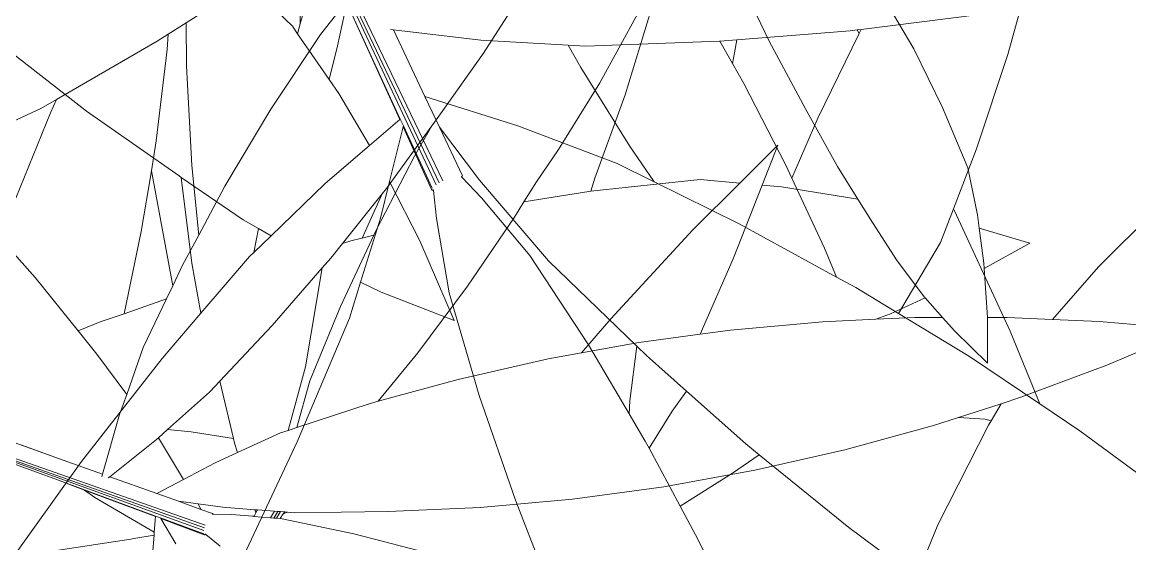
# Model space of a CAD drawing. Header units: millimetres. Extents: x 8 to 218431, y 13 to 56484.
# Drawn here: x 41549.4 to 41714.2, y 17402.7 to 17480.4 of the extents above; entities that cross this region are included whole.
import ezdxf

# ---------------------------------------------------------------- set-up
doc = ezdxf.new("R2010")
doc.units = ezdxf.units.MM
doc.header["$MEASUREMENT"] = 0
doc.layers.add('Edges', color=7, linetype='Continuous', lineweight=18)

# ---------------------------------------------------------------- blocks, each defined once
blk = doc.blocks.new('BAMBOOPLAN')
at = {"layer": 'Edges'}
for p, q in [((0.873, 8.5069), (0.7477, 8.6128)), ((0.5765, 8.422), (0.462, 8.538)), ((0.9709, 8.4085), (0.873, 8.5069)), ((0.6962, 8.3112), (0.5765, 8.422)), ((0.3176, 8.4008), (0.3242, 8.214)), ((1.0637, 8.3049), (0.9709, 8.4085)), ((0.2932, 8.3864), (0.265, 8.2209)), ((0.0474, 8.3518), (0.011, 8.1994)), ((1.473, 8.3555), (1.3952, 8.1964)), ((0.8009, 8.2173), (0.6962, 8.3112)), ((1.1156, 8.2173), (1.0637, 8.3049)), ((-0.4808, 8.215), (-0.6085, 8.0544)), ((-0.3014, 8.2051), (-0.3303, 8.1241)), ((0.011, 8.1994), (-0.0353, 8.0422)), ((0.265, 8.2209), (0.2282, 8.0581)), ((0.3242, 8.214), (0.3209, 8.0255)), ((0.666, 8.2188), (0.616, 8.116)), ((0.666, 8.2188), (0.6622, 8.1275)), ((0.8642, 8.166), (0.8009, 8.2173)), ((1.1287, 8.1914), (1.1156, 8.2173)), ((1.2406, 8.1966), (1.1287, 8.1914)), ((1.1622, 8.1248), (1.1287, 8.1914)), ((1.2406, 8.1966), (1.1668, 8.1142)), ((1.3952, 8.1964), (1.3392, 8.0592)), ((0.8642, 8.166), (0.7027, 8.1375)), ((0.9102, 8.1289), (0.8642, 8.166)), ((0.7027, 8.1375), (0.6622, 8.1275)), ((0.9862, 8.069), (0.9102, 8.1289)), ((1.6242, 8.135), (1.4345, 8.0876)), ((1.6242, 8.135), (1.4801, 8.0048)), ((-0.3303, 8.1241), (-0.3778, 7.9393)), ((0.616, 8.116), (0.5338, 8.0957)), ((0.616, 8.116), (0.5543, 7.9894)), ((0.6622, 8.1275), (0.6551, 7.9595)), ((1.1668, 8.1142), (1.1622, 8.1248)), ((1.2035, 8.0276), (1.1668, 8.1142)), ((0.5338, 8.0957), (0.3223, 7.9966)), ((1.4345, 8.0876), (1.3392, 8.0592)), ((0.2282, 8.0581), (0.2063, 7.9776)), ((1.0665, 8.0151), (0.9862, 8.069)), ((1.3392, 8.0592), (1.2466, 8.0317)), ((-0.6085, 8.0544), (-0.6364, 8.0193)), ((-0.6085, 8.0544), (-0.5779, 7.9681)), ((-0.0353, 8.0422), (-0.0428, 8.0175)), ((-0.6364, 8.0193), (-0.654, 7.9972)), ((-0.6364, 8.0193), (-0.6279, 7.9874)), ((-0.0428, 8.0175), (-0.0907, 7.8605)), ((-0.0428, 8.0175), (-0.0565, 7.9448)), ((0.3209, 8.0255), (0.3223, 7.9966)), ((1.0684, 8.014), (1.0096, 7.9576)), ((1.0684, 8.014), (1.0665, 8.0151)), ((1.1169, 7.9866), (1.0684, 8.014)), ((1.2069, 8.0179), (1.2035, 8.0276)), ((1.2466, 8.0317), (1.2069, 8.0179)), ((1.2393, 7.926), (1.2069, 8.0179)), ((-0.654, 7.9972), (-0.8158, 7.8102)), ((-0.6279, 7.9874), (-0.5865, 7.7965)), ((0.3185, 7.9948), (0.1951, 7.9288)), ((0.3223, 7.9966), (0.3185, 7.9948)), ((0.5543, 7.9894), (0.4507, 7.7541)), ((1.1169, 7.9866), (1.0612, 7.9673)), ((1.1509, 7.9674), (1.1169, 7.9866)), ((1.4801, 8.0048), (1.3298, 7.8808)), ((-0.5779, 7.9681), (-0.498, 7.7716)), ((0.2063, 7.9776), (0.1951, 7.9288)), ((1.0612, 7.9673), (0.9842, 7.9368)), ((1.2393, 7.926), (1.1509, 7.9674)), ((-0.3778, 7.9393), (-0.4169, 7.7526)), ((-0.0565, 7.9448), (-0.0825, 7.7681)), ((0.6551, 7.9595), (0.6412, 7.7848)), ((1.0096, 7.9576), (0.9842, 7.9368)), ((0.1951, 7.9288), (0.1865, 7.8912)), ((0.9842, 7.9368), (0.8786, 7.8948)), ((0.8786, 7.8948), (0.6993, 7.8142)), ((0.1865, 7.8912), (0.1399, 7.7202)), ((1.3298, 7.8808), (1.2942, 7.854)), ((-0.0956, 7.8465), (-0.1408, 7.7192)), ((-0.0956, 7.8465), (-0.1052, 7.7437)), ((-0.0907, 7.8605), (-0.0956, 7.8465)), ((1.2942, 7.854), (1.2185, 7.797)), ((1.2942, 7.854), (1.2861, 7.8127)), ((-0.8158, 7.8102), (-0.8408, 7.7813)), ((-0.8158, 7.8102), (-0.8188, 7.7794)), ((0.6993, 7.8142), (0.6412, 7.7848)), ((1.2734, 7.8118), (1.2185, 7.797)), ((1.284, 7.8019), (1.2511, 7.5668)), ((1.2861, 7.8127), (1.2734, 7.8118)), ((1.2861, 7.8127), (1.284, 7.8019)), ((-0.8408, 7.7813), (-0.9357, 7.6909)), ((-0.8188, 7.7794), (-0.8291, 7.5832)), ((-0.5865, 7.7965), (-0.5755, 7.7326)), ((0.6412, 7.7848), (0.5238, 7.7257)), ((1.2185, 7.797), (1.1737, 7.7634)), ((-0.498, 7.7716), (-0.4357, 7.6363)), ((-0.4169, 7.7526), (-0.4357, 7.6363)), ((-0.0836, 7.7574), (-0.1053, 7.7433)), ((-0.0836, 7.7574), (-0.1012, 7.5908)), ((-0.0825, 7.7681), (-0.0836, 7.7574)), ((0.4507, 7.7541), (0.4155, 7.665)), ((1.1737, 7.7634), (1.0121, 7.6528)), ((-0.5755, 7.7326), (-0.4528, 7.5164)), ((-0.5755, 7.7326), (-0.5535, 7.6034)), ((-0.1258, 7.73), (-0.1408, 7.7192)), ((-0.1053, 7.7433), (-0.1258, 7.73)), ((-0.1052, 7.7437), (-0.1053, 7.7433)), ((-0.1408, 7.7192), (-0.1542, 7.6815)), ((0.1399, 7.7202), (0.0866, 7.5517)), ((0.5238, 7.7257), (0.4155, 7.665)), ((-0.1542, 7.6815), (-0.1647, 7.6558)), ((0.4155, 7.665), (0.3525, 7.6296)), ((-0.4357, 7.6363), (-0.4474, 7.5647)), ((-0.1647, 7.6558), (-0.2257, 7.5056)), ((-0.1647, 7.6558), (-0.1298, 7.4451)), ((1.0121, 7.6528), (0.8454, 7.5493)), ((0.3525, 7.6296), (0.1859, 7.5262)), ((-0.5535, 7.6034), (-0.5313, 7.4264)), ((-0.1012, 7.5908), (-0.1112, 7.4205)), ((-0.4474, 7.5647), (-0.4528, 7.5164)), ((1.2511, 7.5668), (1.246, 7.4712)), ((0.0866, 7.5517), (0.0407, 7.4268)), ((0.8454, 7.5493), (0.6742, 7.4532)), ((-0.4528, 7.5164), (-0.4563, 7.4856)), ((0.1859, 7.5262), (0.0407, 7.4268)), ((-0.2257, 7.5056), (-0.2922, 7.3572)), ((-0.8299, 7.4908), (-0.735, 7.4372)), ((-0.4563, 7.4856), (-0.5313, 7.4264)), ((-0.4563, 7.4856), (-0.4691, 7.3718)), ((-0.1298, 7.4451), (-0.1205, 7.3057)), ((0.6742, 7.4532), (0.4987, 7.3648)), ((-0.735, 7.4372), (-0.6119, 7.3601)), ((-0.5313, 7.4264), (-0.5733, 7.3933)), ((0.0407, 7.4268), (0.0243, 7.4156)), ((-0.1112, 7.4205), (-0.1051, 7.3173)), ((0.0243, 7.4156), (-0.1051, 7.3173)), ((-0.5733, 7.3933), (-0.6119, 7.3601)), ((-0.6119, 7.3601), (-0.558, 7.3264)), ((-0.4691, 7.3718), (-0.4698, 7.2659)), ((-0.2922, 7.3572), (-0.3052, 7.3282)), ((-0.2922, 7.3572), (-0.2244, 7.2513)), ((0.4987, 7.3648), (0.3194, 7.2842)), ((-0.3052, 7.3282), (-0.3634, 7.2237)), ((-0.558, 7.3264), (-0.4698, 7.2659)), ((-0.1205, 7.3057), (-0.1341, 7.2953)), ((-0.1051, 7.3173), (-0.1205, 7.3057)), ((-0.1341, 7.2953), (-0.2068, 7.226)), ((0.3194, 7.2842), (0.1368, 7.2116)), ((-0.4698, 7.2659), (-0.4701, 7.2205)), ((-0.3142, 7.2352), (-0.3634, 7.2237)), ((-0.2244, 7.2513), (-0.3142, 7.2352)), ((-0.2244, 7.2513), (-0.2191, 7.2429)), ((-0.2191, 7.2429), (-0.2068, 7.226)), ((-0.4701, 7.2205), (-0.4632, 7.089)), ((-0.3634, 7.2237), (-0.3761, 7.2008)), ((-0.2068, 7.226), (-0.2448, 7.1899)), ((0.1368, 7.2116), (-0.0508, 7.1444)), ((-0.3787, 7.1962), (-0.4468, 7.0888)), ((-0.3761, 7.2008), (-0.3787, 7.1962)), ((-0.3761, 7.2008), (-0.2967, 7.1344)), ((-0.2448, 7.1899), (-0.2967, 7.1344)), ((-0.0716, 7.139), (-0.0794, 7.137)), ((-0.0716, 7.139), (-0.0726, 7.1344)), ((-0.0705, 7.1393), (-0.0716, 7.139)), ((-0.0648, 7.1408), (-0.0713, 7.1354)), ((-0.0705, 7.1393), (-0.0713, 7.1354)), ((0.0832, 7.1435), (-0.0709, 7.1239)), ((-0.0648, 7.1408), (-0.0705, 7.1393)), ((-0.0508, 7.1444), (-0.0648, 7.1408)), ((0.2471, 7.1562), (0.0832, 7.1435)), ((-0.2967, 7.1344), (-0.3405, 7.0876)), ((-0.1323, 7.1231), (-0.1984, 7.1058)), ((-0.1266, 7.1246), (-0.1323, 7.1231)), ((-0.1323, 7.1231), (-0.1281, 7.1173)), ((-0.0949, 7.1177), (-0.1298, 7.1088)), ((-0.1281, 7.1173), (-0.1296, 7.1099)), ((-0.1266, 7.1246), (-0.1281, 7.1173)), ((-0.0918, 7.1337), (-0.1266, 7.1246)), ((-0.0949, 7.1177), (-0.0918, 7.1337)), ((-0.0883, 7.1194), (-0.0949, 7.1177)), ((-0.0852, 7.1355), (-0.0918, 7.1337)), ((-0.0883, 7.1194), (-0.0852, 7.1355)), ((-0.0826, 7.1209), (-0.0883, 7.1194)), ((-0.0794, 7.137), (-0.0852, 7.1355)), ((-0.0826, 7.1209), (-0.0794, 7.137)), ((-0.075, 7.1228), (-0.0826, 7.1209)), ((-0.0726, 7.1344), (-0.075, 7.1228)), ((-0.0709, 7.1239), (-0.075, 7.1228)), ((-0.0713, 7.1354), (-0.0726, 7.1344)), ((-0.5523, 7.09), (-1.6135, 7.1021)), ((-0.5523, 7.09), (-0.6454, 7.0914)), ((-0.2505, 7.0953), (-0.2917, 7.087)), ((-0.1984, 7.1058), (-0.2505, 7.0953)), ((-0.2505, 7.0953), (-0.2411, 7.0864)), ((-0.1751, 7.0972), (-0.2132, 7.0848)), ((-0.1327, 7.1081), (-0.1751, 7.0972)), ((-0.1296, 7.1099), (-0.1327, 7.1081)), ((-0.1298, 7.1088), (-0.1327, 7.1081)), ((-0.1296, 7.1099), (-0.1298, 7.1088)), ((-0.4632, 7.089), (-0.5523, 7.09)), ((-0.4632, 7.089), (-0.4629, 7.0829)), ((-0.4468, 7.0888), (-0.4491, 7.0852)), ((-0.3405, 7.0876), (-0.4468, 7.0888)), ((-0.2917, 7.087), (-0.3405, 7.0876)), ((-0.2411, 7.0864), (-0.2917, 7.087)), ((-0.2146, 7.0861), (-0.2411, 7.0864)), ((-0.2132, 7.0848), (-0.215, 7.0843)), ((-0.2132, 7.0848), (-0.2146, 7.0861)), ((-1.6446, 7.0635), (-0.2215, 7.0578)), ((-1.309, 7.0607), (-0.2211, 7.0517)), ((-1.208, 7.0594), (-0.2204, 7.0463)), ((-0.5499, 7.0459), (-0.8273, 7.0516)), ((-0.4886, 7.0443), (-0.5499, 7.0459)), ((-0.3272, 7.0413), (-0.5499, 7.0459)), ((-0.4886, 7.0443), (-0.4623, 7.0364)), ((-0.327, 7.0403), (-0.4886, 7.0443)), ((-0.4623, 7.0364), (-0.3187, 7.008)), ((-0.3164, 7.041), (-0.3272, 7.0413)), ((-0.327, 7.0403), (-0.3272, 7.0413)), ((-0.3187, 7.008), (-0.327, 7.0403)), ((-0.3152, 7.04), (-0.3164, 7.041)), ((-0.218, 7.039), (-0.3164, 7.041)), ((-0.2165, 7.0376), (-0.3152, 7.04)), ((-0.2674, 6.9997), (-0.3152, 7.04)), ((-0.2165, 7.0376), (-0.215, 7.0378)), ((-0.2138, 7.0391), (-0.2158, 7.0398)), ((-0.215, 7.0378), (-0.2138, 7.0391)), ((-0.1765, 7.0255), (-0.2138, 7.0391)), ((-0.3171, 7.0017), (-0.3555, 6.981)), ((-0.3171, 7.0017), (-0.3187, 7.008)), ((-0.3069, 6.9618), (-0.3171, 7.0017)), ((-0.3615, 6.9778), (-0.5073, 6.9012)), ((-0.3555, 6.981), (-0.3615, 6.9778)), ((3.3925, -4.6255), (4.8566, -6.1065)), ((3.7266, -4.9665), (4.8506, -6.1131)), ((3.8297, -5.0727), (4.8457, -6.1193)), ((5.9046, -5.4602), (5.8983, -5.3568)), ((5.821, -5.3992), (5.5923, -5.5117)), ((5.9073, -5.6717), (5.9046, -5.4602)), ((5.5923, -5.5117), (5.5846, -5.5154)), ((5.5911, -5.5211), (5.5923, -5.5117)), ((5.571, -5.5221), (5.3494, -5.6188)), ((5.567, -5.7199), (5.5911, -5.5211)), ((5.5846, -5.5154), (5.571, -5.5221)), ((5.5911, -5.5211), (5.5846, -5.5154)), ((5.3494, -5.6188), (5.3164, -5.6332)), ((5.3545, -5.6469), (5.3494, -5.6188)), ((5.3158, -5.6335), (5.0497, -5.7368)), ((5.3164, -5.6332), (5.3158, -5.6335)), ((5.3576, -5.6695), (5.3164, -5.6332)), ((5.3576, -5.6695), (5.3545, -5.6469)), ((5.394, -5.7016), (5.3576, -5.6695)), ((5.9027, -5.8082), (5.9073, -5.6717)), ((5.5353, -5.8367), (5.394, -5.7016)), ((5.5564, -5.8586), (5.567, -5.7199)), ((4.4611, -5.8899), (4.4118, -5.747)), ((5.0147, -5.7467), (4.8356, -5.7969)), ((5.0497, -5.7368), (5.0147, -5.7467)), ((5.0554, -5.7825), (5.0147, -5.7467)), ((4.4611, -5.8899), (4.4521, -5.7529)), ((4.7281, -6.0118), (4.5066, -5.7802)), ((5.2078, -5.9062), (5.0554, -5.7825)), ((4.4468, -5.9002), (4.2316, -5.7991)), ((4.5513, -5.908), (4.5405, -5.816)), ((4.7275, -6.013), (4.5405, -5.816)), ((4.8356, -5.7969), (4.6528, -5.8371)), ((5.9001, -5.8852), (5.9027, -5.8082)), ((5.9062, -5.8115), (5.9027, -5.8082)), ((6.1013, -6.0147), (5.9062, -5.8115)), ((4.6528, -5.8371), (4.6465, -5.8385)), ((4.7622, -5.9494), (4.6528, -5.8371)), ((5.5564, -5.8586), (5.5353, -5.8367)), ((5.6706, -5.9771), (5.5564, -5.8586)), ((5.8648, -6.0571), (5.9001, -5.8852)), ((4.4626, -5.9118), (4.4468, -5.9002)), ((4.4626, -5.9118), (4.4611, -5.8899)), ((4.5575, -5.9817), (4.4626, -5.9118)), ((4.5575, -5.9817), (4.5513, -5.908)), ((5.2823, -5.9618), (5.2078, -5.9062)), ((4.969, -5.9438), (4.7622, -5.9494)), ((4.8125, -6.0011), (4.7622, -5.9494)), ((5.1947, -5.9507), (4.969, -5.9438)), ((5.2823, -5.9618), (5.1947, -5.9507)), ((4.587, -6.0033), (4.5575, -5.9817)), ((5.4821, -5.9873), (5.2823, -5.9618)), ((5.7146, -6.0267), (5.6706, -5.9771)), ((4.6848, -6.0861), (4.587, -6.0033)), ((4.9298, -6.0795), (4.8125, -6.0011)), ((4.8924, -6.083), (4.8125, -6.0011)), ((5.7146, -6.0267), (5.4821, -5.9873)), ((4.6848, -6.0861), (4.7275, -6.013)), ((4.7275, -6.013), (4.7281, -6.0118)), ((4.7392, -6.0234), (4.7281, -6.0118)), ((4.7394, -6.0256), (4.7392, -6.0234)), ((4.8402, -6.1289), (4.7392, -6.0234)), ((4.8401, -6.1317), (4.7394, -6.0256)), ((4.7499, -6.1445), (4.7394, -6.0256)), ((5.7607, -6.0346), (5.7146, -6.0267)), ((6.2116, -6.1406), (6.1013, -6.0147)), ((5.8648, -6.0571), (5.7607, -6.0346)), ((6.0372, -6.0945), (5.8648, -6.0571)), ((4.6213, -6.1947), (4.6848, -6.0861)), ((4.8923, -6.0859), (4.8903, -6.0849)), ((4.8924, -6.083), (4.8923, -6.0859)), ((4.9458, -6.1137), (4.8923, -6.0859)), ((5.1243, -6.1941), (4.9298, -6.0795)), ((6.2116, -6.1406), (6.0372, -6.0945)), ((5.0832, -6.1962), (4.9458, -6.1137)), ((4.0918, -6.2137), (3.8643, -6.1358)), ((4.852, -6.2431), (4.7499, -6.1445)), ((4.7571, -6.2251), (4.7499, -6.1445)), ((4.8401, -6.1317), (4.8417, -6.1327)), ((4.8417, -6.1327), (4.8443, -6.1326)), ((4.8443, -6.1326), (4.8432, -6.1303)), ((4.8698, -6.1868), (4.8443, -6.1326)), ((6.3107, -6.1668), (6.2116, -6.1406)), ((6.5807, -6.2515), (6.3107, -6.1668)), ((4.5493, -6.336), (4.6213, -6.1947)), ((4.9469, -6.3274), (4.8698, -6.1868)), ((5.3612, -6.3045), (5.1243, -6.1941)), ((4.3228, -6.2797), (4.0918, -6.2137)), ((5.2631, -6.3353), (5.0832, -6.1962)), ((4.7615, -6.3675), (4.7571, -6.2251)), ((4.9762, -6.3791), (4.852, -6.2431)), ((4.3279, -6.2811), (4.3228, -6.2797)), ((4.4094, -6.4463), (4.3279, -6.2811)), ((4.4825, -6.3232), (4.3279, -6.2811)), ((5.3851, -6.4191), (5.3612, -6.3045)), ((5.387, -6.3165), (5.3612, -6.3045)), ((4.5191, -6.3302), (4.4825, -6.3232)), ((4.526, -6.3816), (4.5191, -6.3302)), ((4.5493, -6.336), (4.5191, -6.3302)), ((4.526, -6.3816), (4.5493, -6.336)), ((5.0788, -6.5125), (4.9469, -6.3274)), ((5.3928, -6.4455), (5.2631, -6.3353)), ((5.4921, -6.3603), (5.387, -6.3165)), ((5.4771, -6.4101), (5.4921, -6.3603)), ((5.6479, -6.4251), (5.4921, -6.3603)), ((4.5203, -6.3929), (4.526, -6.3816)), ((4.8096, -6.3729), (4.7615, -6.3675)), ((4.7639, -6.4474), (4.7615, -6.3675)), ((4.9762, -6.3791), (4.8096, -6.3729)), ((4.4622, -6.5406), (4.5203, -6.3929)), ((5.3928, -6.4455), (5.3851, -6.4191)), ((5.457, -6.501), (5.4771, -6.4101)), ((5.6827, -6.4378), (5.6479, -6.4251)), ((4.4622, -6.5406), (4.4094, -6.4463)), ((4.7452, -6.7323), (4.7639, -6.4474)), ((5.4443, -6.4893), (5.3928, -6.4455)), ((5.6419, -6.4931), (5.6827, -6.4378)), ((5.9136, -6.5219), (5.6827, -6.4378)), ((5.457, -6.501), (5.4443, -6.4893)), ((5.5593, -6.5955), (5.457, -6.501)), ((5.5593, -6.5955), (5.6419, -6.4931)), ((5.2242, -6.6981), (5.0788, -6.5125)), ((6.1836, -6.6066), (5.9136, -6.5219)), ((4.4158, -6.6585), (4.4622, -6.5406)), ((5.6193, -6.6509), (5.5593, -6.5955)), ((4.3247, -6.9216), (4.4158, -6.6585)), ((5.7055, -6.7372), (5.6193, -6.6509)), ((5.3773, -6.878), (5.2242, -6.6981)), ((4.7152, -7.0107), (4.7452, -6.7323)), ((4.2455, -7.1887), (4.3247, -6.9216))]:
    blk.add_line(p, q, dxfattribs=at)

msp = doc.modelspace()

# ---------------------------------------------------------------- block references
at = {"xscale": 69.97983938875464, "yscale": 69.97983938875464, "zscale": 69.97983938875464, "rotation": 340.9588725647666}
for p in [(41430.14, 17971.58), (41430.14, 16933.59)]:
    msp.add_blockref('BAMBOOPLAN', p, dxfattribs=at)

doc.saveas('drawing.dxf')
